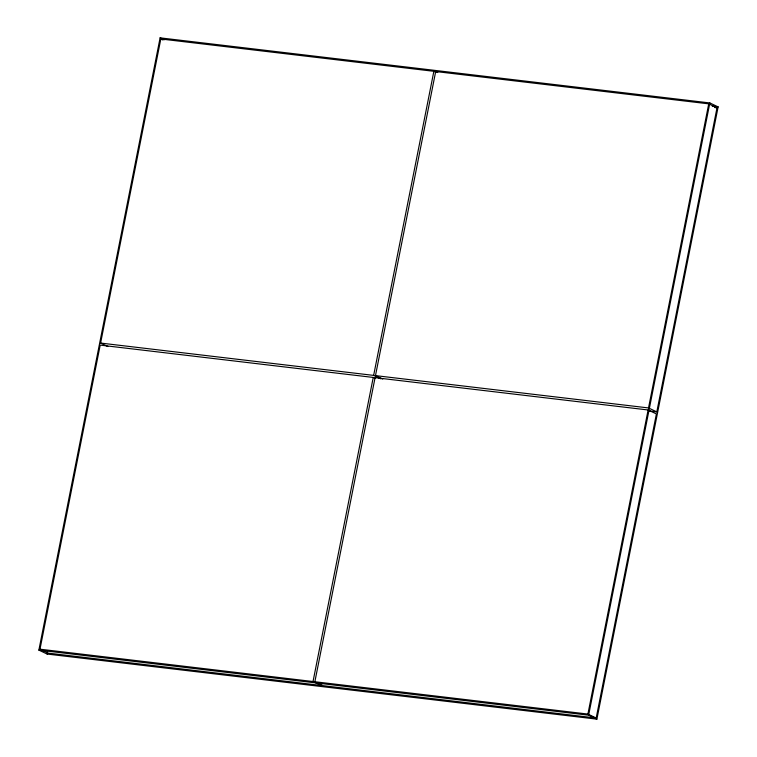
<?xml version="1.0" encoding="UTF-8"?>
<svg xmlns="http://www.w3.org/2000/svg" width="757" height="757" viewBox="0 0 757 757"><rect width="100%" height="100%" fill="white"/><g stroke="black" fill="none" stroke-linecap="round" stroke-linejoin="round"><path stroke-width="1.14" d="M38.872 650.112L160.106 37.85L709.848 102.943L718.128 106.888L596.894 719.15L47.152 654.057L38.872 650.112L588.624 715.195L596.894 719.15M39.989 649.194L313.029 681.527L321.309 685.473L48.268 653.149L39.989 649.194L100.198 345.107L373.239 377.44L375.311 378.424M107.844 346.526L100.605 343.063L160.815 38.976L433.856 71.309L435.928 72.294M47.152 654.057L47.606 651.739M313.029 681.527L373.239 377.44M380.894 378.85L373.646 375.396L433.856 71.309M314.865 681.745L375.075 377.658L648.115 409.982L656.395 413.937L596.185 718.024L323.144 685.691L314.865 681.745L587.905 714.069L596.185 718.024M382.72 379.068L375.481 375.614L435.691 71.527L708.732 103.851L717.011 107.806L656.802 411.893L648.598 410.919M587.905 714.069L648.115 409.982M656.802 411.893L648.522 407.938L708.732 103.851M588.624 715.195L709.848 102.943M712.271 106.198L718.128 106.888M714.665 107.522L717.011 107.806M100.605 343.063L373.646 375.396M375.481 375.614L648.522 407.938M435.691 71.527L437.764 72.511M160.106 37.85L164.241 39.828M160.815 38.976L162.887 39.97"/></g></svg>
